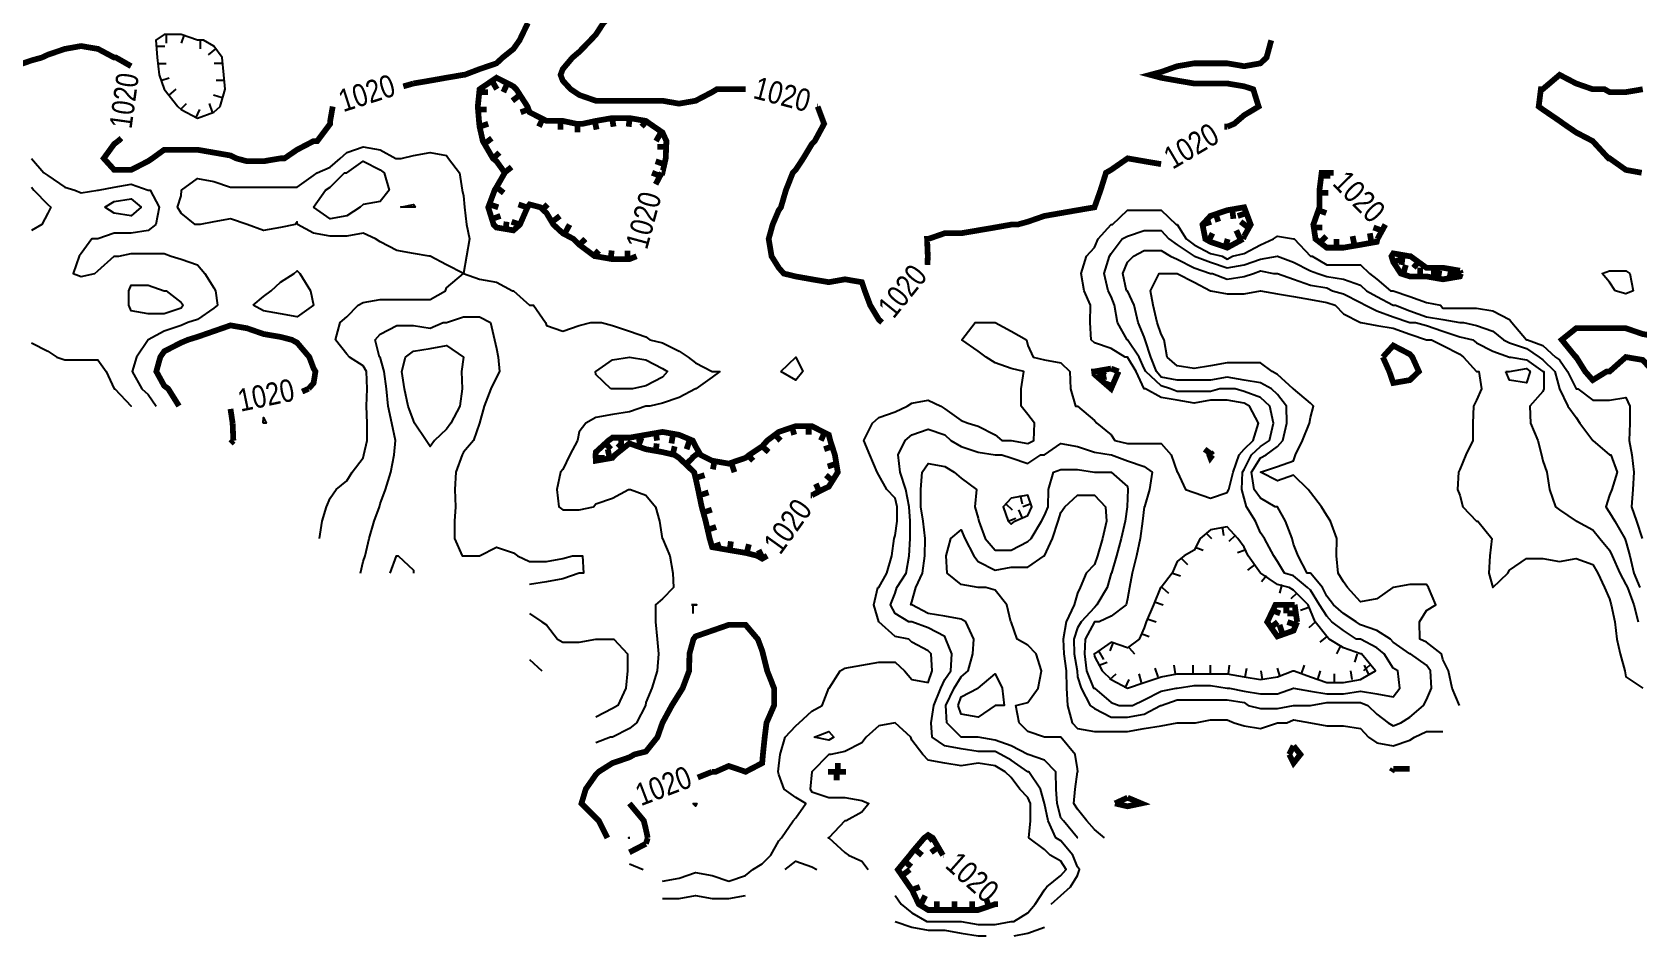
# Model space of a CAD drawing. Extents: x 628896 to 629898, y 4519176 to 4520140.
# Drawn here: x 629266.2 to 629545, y 4519176 to 4519332.9 of the extents above; entities that cross this region are included whole.
import ezdxf
from ezdxf.enums import TextEntityAlignment as Align

# ---------------------------------------------------------------- set-up
doc = ezdxf.new("R2010")
doc.units = 0

msp = doc.modelspace()

# ---------------------------------------------------------------- linework, layer by layer
at = {"layer": 'GSLAYER', "linetype": 'CONTINUOUS', "const_width": 1, "flags": 128}
for points in [[(629251.0625, 4519340), (629251.625, 4519341), (629254.5, 4519342), (629257.125, 4519340), (629257.375, 4519339.5), (629258.1875, 4519337), (629257.375, 4519336), (629256.0625, 4519334.5), (629254.5, 4519332), (629254.1875, 4519331.5), (629254.5, 4519331), (629257.375, 4519329), (629258.3125, 4519328.5), (629260.25, 4519327.5), (629263.1875, 4519327), (629266.0625, 4519328), (629267.875, 4519328.5), (629268.9375, 4519329), (629271.875, 4519330), (629274.6875, 4519330.5), (629277.625, 4519330), (629280.4375, 4519328.5), (629280.75, 4519328.5), (629283.375, 4519327)], [(629368.0625, 4519337), (629366.9375, 4519336), (629365.375, 4519334.5), (629364.0625, 4519332.5), (629363.125, 4519331.5), (629361.1875, 4519329.5), (629360, 4519328.5), (629358.3125, 4519326.5), (629357.9375, 4519325.5), (629358.3125, 4519324.5), (629359.6875, 4519323), (629361.1875, 4519322), (629364.0625, 4519321), (629366.9375, 4519321), (629369.875, 4519321), (629372.75, 4519321), (629375.625, 4519321), (629378.5, 4519320.5), (629381.375, 4519321), (629384.25, 4519322.5), (629385.0625, 4519323), (629387.125, 4519323), (629390.0625, 4519323)], [(629332.375, 4519324), (629335.3125, 4519324.5), (629338.125, 4519325), (629341.0625, 4519325.5), (629341.25, 4519325.5), (629343.875, 4519326.5), (629346.8125, 4519327.5), (629347.875, 4519328.5), (629349.75, 4519330), (629350.8125, 4519331.5), (629352.25, 4519334.5)], [(629473.6875, 4519316.5), (629474.875, 4519317), (629476.625, 4519318.5), (629479.125, 4519320), (629478.1875, 4519323), (629476.625, 4519323.5), (629473.6875, 4519324), (629470.75, 4519324), (629467.9375, 4519324), (629465, 4519324.5), (629462.1875, 4519325), (629460.3125, 4519325.5), (629462.1875, 4519326), (629465, 4519327), (629467.9375, 4519327.5), (629470.75, 4519327.5), (629473.6875, 4519327.5), (629476.625, 4519327), (629479.4375, 4519327.5), (629480.5, 4519328.5), (629481.3125, 4519331.5)], [(629481.3125, 4519331.5), (629481.3125, 4519331.5)], [(629283.375, 4519327), (629283.375, 4519327)], [(629375.5, 4519308.5), (629375.625, 4519308.5), (629376.1875, 4519311), (629376.3125, 4519314), (629375.625, 4519315.5), (629373.4375, 4519317), (629372.75, 4519317.5), (629369.875, 4519318), (629366.9375, 4519318), (629364.0625, 4519317.5), (629361.75, 4519317), (629361.1875, 4519317), (629360.6875, 4519317), (629358.3125, 4519317.5), (629355.5, 4519317.5), (629352.5625, 4519319), (629352.1875, 4519320), (629350.25, 4519323), (629349.75, 4519323.5), (629346.8125, 4519325), (629343.875, 4519323), (629343.5625, 4519320), (629343.8125, 4519317), (629343.875, 4519316.5), (629344.4375, 4519314), (629346.1875, 4519311), (629346.8125, 4519310.5), (629348.25, 4519308.5), (629346.8125, 4519306), (629346.5, 4519305.5), (629345.375, 4519302.5), (629346.3125, 4519299.5), (629346.8125, 4519299), (629349.75, 4519298.5), (629350.875, 4519299.5), (629352.1875, 4519302.5), (629352.5625, 4519303), (629354.4375, 4519302.5), (629355.5, 4519301.5), (629356.6875, 4519299.5), (629358.3125, 4519298), (629360.1875, 4519297), (629361.1875, 4519296), (629363.875, 4519294), (629364.0625, 4519294), (629366.9375, 4519293.5), (629369.875, 4519293.5), (629371.125, 4519294)], [(629346, 4519324.5), (629346.875, 4519323)], [(629545.8125, 4519323), (629542.875, 4519322.5), (629540.0625, 4519322.5), (629539.1875, 4519323), (629537.125, 4519323), (629534.25, 4519324), (629531.375, 4519325.5), (629528.4375, 4519323), (629528.125, 4519323), (629527.75, 4519320), (629528.4375, 4519319.5), (629531.375, 4519317.5), (629532.0625, 4519317), (629534.25, 4519315.5), (629537.125, 4519314), (629537.125, 4519314), (629539.875, 4519311), (629540.0625, 4519311), (629542.875, 4519309), (629545.625, 4519308.5)], [(629330.625, 4519323.5), (629332.375, 4519324)], [(629343.8125, 4519322.5), (629345.3125, 4519322.5)], [(629348.6875, 4519324), (629348, 4519322.5)], [(629350.875, 4519322), (629349.5625, 4519321)], [(629390.0625, 4519323), (629390.0625, 4519323)], [(629281.125, 4519314), (629280.4375, 4519313.5), (629278.625, 4519311), (629280.4375, 4519309), (629283.375, 4519309), (629286.3125, 4519310.5), (629287.0625, 4519311), (629289.125, 4519312.5), (629292.0625, 4519312.5), (629294.875, 4519312.5), (629297.75, 4519312), (629300.625, 4519311.5), (629301.625, 4519311), (629303.5, 4519310.5), (629306.375, 4519310.5), (629309.3125, 4519311), (629310, 4519311), (629312.1875, 4519312.5), (629315.0625, 4519314), (629315.6875, 4519314), (629317.9375, 4519317), (629317.9375, 4519317.5), (629318.375, 4519320)], [(629318.375, 4519320), (629318.375, 4519320)], [(629343.6875, 4519319.5), (629345.125, 4519319.5)], [(629352.375, 4519319.5), (629351, 4519319)], [(629402.5625, 4519320), (629403.6875, 4519317), (629402.0625, 4519314), (629401.5625, 4519313.5), (629400.0625, 4519311), (629398.75, 4519309), (629398.25, 4519308.5), (629397.0625, 4519305.5), (629396.1875, 4519302.5), (629395.8125, 4519302), (629394.75, 4519299.5), (629394.0625, 4519297), (629394.5625, 4519294), (629395.8125, 4519292), (629396.6875, 4519291), (629398.75, 4519290.5), (629401.5625, 4519290), (629404.5, 4519289.5), (629407.3125, 4519290), (629410.25, 4519289.5), (629410.75, 4519288), (629411.6875, 4519285.5), (629413.1875, 4519283), (629413.75, 4519282.5)], [(629402.4375, 4519320), (629402.5625, 4519320)], [(629343.875, 4519316.5), (629345.375, 4519317)], [(629354.875, 4519318), (629354.1875, 4519316.5)], [(629357.9375, 4519317.5), (629357.9375, 4519316)], [(629360.875, 4519317), (629360.875, 4519315.5)], [(629363.875, 4519317.5), (629364.1875, 4519316)], [(629366.875, 4519318), (629367.125, 4519316.5)], [(629369.9375, 4519318), (629369.75, 4519316.5)], [(629372.875, 4519317.5), (629372, 4519316.5)], [(629473.1875, 4519316.5), (629473.6875, 4519316.5)], [(629281.6875, 4519314.5), (629281.125, 4519314)], [(629344.6875, 4519313.5), (629346, 4519314.5)], [(629375.375, 4519315.5), (629374.5, 4519314)], [(629376.25, 4519313), (629374.75, 4519313)], [(629346.25, 4519311), (629347.3125, 4519312)], [(629375.875, 4519310), (629374.4375, 4519310.5)], [(629421.6875, 4519294), (629421.5625, 4519297), (629421.75, 4519297), (629424.625, 4519298), (629427.5, 4519298), (629430.4375, 4519298.5), (629433.375, 4519299), (629436.1875, 4519299.5), (629437.25, 4519299.5), (629439.0625, 4519300), (629441.9375, 4519301), (629444.8125, 4519301.5), (629447.6875, 4519302), (629450.625, 4519302.5), (629451.6875, 4519305.5), (629452.625, 4519308.5), (629453.5, 4519309), (629456.375, 4519311), (629459.25, 4519310.5), (629462.1875, 4519310)], [(629348.1875, 4519308.5), (629349.4375, 4519309.5)], [(629375.125, 4519308), (629373.8125, 4519308.5)], [(629374.4375, 4519306.5), (629375.5, 4519308.5)], [(629462.1875, 4519310), (629462.1875, 4519310)], [(629490.9375, 4519308.5), (629490.0625, 4519308.5), (629489.6875, 4519305.5), (629489.6875, 4519302.5), (629488.625, 4519299.5), (629489, 4519297), (629490.9375, 4519295.5), (629493.875, 4519295.5), (629496.8125, 4519296), (629499.625, 4519296.5), (629499.75, 4519297)], [(629490, 4519308), (629491.5625, 4519308)], [(629492.125, 4519308.5), (629490.9375, 4519308.5)], [(629346.8125, 4519306), (629348.0625, 4519305)], [(629489.6875, 4519305), (629491.25, 4519305)], [(629345.625, 4519303), (629347.125, 4519302.5)], [(629352.0625, 4519302.5), (629350.625, 4519303)], [(629354.625, 4519302), (629355.6875, 4519303)], [(629476.625, 4519297.5), (629477.75, 4519299.5), (629476.625, 4519302.5), (629473.6875, 4519302), (629470.75, 4519301), (629469.375, 4519299.5), (629469.875, 4519297), (629470.75, 4519296.5), (629473.6875, 4519295.5), (629476.4375, 4519297)], [(629474.5625, 4519302), (629474.75, 4519300.5)], [(629489.5, 4519302), (629490.875, 4519301.5)], [(629346.0625, 4519300.5), (629347.5, 4519301)], [(629348.375, 4519298.5), (629348.5625, 4519300)], [(629350.875, 4519299.5), (629349.4375, 4519300)], [(629356.5, 4519300), (629357.8125, 4519301)], [(629358.6875, 4519298), (629359.5, 4519299.5)], [(629469.375, 4519299.5), (629470.875, 4519300)], [(629471.625, 4519301.5), (629472.125, 4519300)], [(629477, 4519301.5), (629475.5, 4519301)], [(629477.3125, 4519299), (629476, 4519300)], [(629488.6875, 4519299), (629490.1875, 4519299)], [(629500.4375, 4519298.5), (629499.0625, 4519299)], [(629499.75, 4519297), (629501.125, 4519299.5)], [(629501.125, 4519299.5), (629501.125, 4519299.5)], [(629361.1875, 4519296), (629362.25, 4519297)], [(629470.375, 4519296.5), (629471.125, 4519298)], [(629473.3125, 4519295.5), (629473.75, 4519297)], [(629475.9375, 4519297), (629475.25, 4519298.5)], [(629476.4375, 4519297), (629476.625, 4519297.5)], [(629489.875, 4519296.5), (629490.875, 4519297.5)], [(629492.625, 4519295.5), (629492.625, 4519297)], [(629495.75, 4519296), (629495.4375, 4519297.5)], [(629498.6875, 4519296.5), (629498.4375, 4519298)], [(629363.625, 4519294), (629364.5625, 4519295)], [(629366.625, 4519293.5), (629366.8125, 4519295)], [(629369.5625, 4519293.5), (629369.5625, 4519295)], [(629371.125, 4519294), (629371.125, 4519294)], [(629421.625, 4519292.5), (629421.6875, 4519294)], [(629514.0625, 4519291.5), (629511.125, 4519292), (629508.25, 4519292), (629505.5, 4519294), (629505.375, 4519294), (629502.5, 4519294.5), (629502.1875, 4519294), (629502.5, 4519293), (629503.8125, 4519291), (629505.375, 4519290.5), (629508.25, 4519290.5), (629511.125, 4519290), (629514.0625, 4519290.5), (629514.25, 4519291)], [(629502.4375, 4519293), (629503.9375, 4519293.5)], [(629504.125, 4519294), (629503.9375, 4519292.5)], [(629504.25, 4519291), (629504.6875, 4519292.5)], [(629506.875, 4519293), (629506, 4519292)], [(629507.1875, 4519290.5), (629507.1875, 4519292)], [(629509.5625, 4519292), (629509.5625, 4519290.5)], [(629510.25, 4519290), (629510.5, 4519291.5)], [(629512.625, 4519292), (629512.3125, 4519290.5)], [(629513.3125, 4519290.5), (629513, 4519292)], [(629514.25, 4519291), (629514.0625, 4519291.5)], [(629555.6875, 4519285.5), (629554.5, 4519284.5), (629551.75, 4519282.5), (629551.5625, 4519282), (629548.625, 4519280), (629545.8125, 4519280.5), (629542.875, 4519281.5), (629540.0625, 4519281.5), (629537.125, 4519281.5), (629534.25, 4519281.5), (629531.75, 4519279.5), (629534.1875, 4519276.5), (629534.25, 4519276.5), (629535.8125, 4519274), (629537.125, 4519272.5), (629539.5625, 4519274), (629540.0625, 4519274), (629542.875, 4519276.5), (629545.8125, 4519276), (629547.625, 4519274), (629548.625, 4519272.5)], [(629413.75, 4519282.5), (629413.75, 4519282.5)], [(629314.1875, 4519271), (629315.0625, 4519272), (629315.375, 4519274), (629315.0625, 4519274.5), (629314.3125, 4519276.5), (629312.1875, 4519279), (629311.25, 4519279.5), (629309.3125, 4519280), (629306.375, 4519280.5), (629303.5, 4519281.5), (629300.625, 4519282), (629297.75, 4519281), (629294.875, 4519280), (629293.25, 4519279.5), (629292.0625, 4519279), (629289.125, 4519277.5), (629288.4375, 4519276.5), (629287.75, 4519274), (629289.125, 4519271.5), (629289.8125, 4519271), (629291.6875, 4519268)], [(629500.6875, 4519276.5), (629502.5, 4519278.5), (629505.375, 4519277), (629505.8125, 4519276.5), (629506.9375, 4519274), (629505.375, 4519272.5), (629502.5, 4519272), (629501.8125, 4519274)], [(629453.5, 4519274.5), (629450.625, 4519274), (629450.5625, 4519274), (629450.625, 4519273.5), (629453.5, 4519271), (629454.8125, 4519274)], [(629451.4375, 4519273), (629452.4375, 4519274)], [(629452, 4519274), (629452.3125, 4519272.5)], [(629454.8125, 4519274), (629453.5, 4519274.5)], [(629501.8125, 4519274), (629500.6875, 4519276.5)], [(629453.6875, 4519271.5), (629452.3125, 4519272)], [(629313.0625, 4519270.5), (629314.1875, 4519271)], [(629300.5625, 4519268), (629300.5625, 4519268)], [(629301, 4519265), (629300.625, 4519267.5)], [(629301.125, 4519262), (629301, 4519265)], [(629401.5625, 4519252.5), (629403.4375, 4519253.5), (629404.5, 4519254), (629406.0625, 4519256.5), (629405.5625, 4519259.5), (629404.75, 4519262), (629404.5, 4519263), (629401.5625, 4519264.5), (629398.75, 4519264.5), (629395.8125, 4519263.5), (629393.8125, 4519262), (629392.9375, 4519261), (629390.6875, 4519259.5), (629390.0625, 4519259), (629387.125, 4519258), (629384.25, 4519258.5), (629382.25, 4519259.5), (629381.375, 4519261), (629380.875, 4519262), (629378.5, 4519263), (629375.625, 4519263.5), (629372.75, 4519263), (629369.875, 4519262.5), (629366.9375, 4519262.5), (629366.25, 4519262), (629364.0625, 4519260), (629364, 4519259.5), (629364.0625, 4519258.5), (629366.9375, 4519259), (629367.375, 4519259.5), (629369.875, 4519261.5), (629372.75, 4519260.5), (629375.625, 4519260), (629377.75, 4519259.5), (629378.5, 4519259), (629381.125, 4519256.5), (629381.375, 4519255.5), (629381.8125, 4519253.5), (629382.4375, 4519250.5), (629383.125, 4519248), (629383.8125, 4519245), (629384.25, 4519243.5), (629387.125, 4519243), (629390.0625, 4519242.5), (629392.0625, 4519242), (629392.9375, 4519241.5), (629393.8125, 4519242)], [(629371.4375, 4519263), (629371.6875, 4519261.5)], [(629374.4375, 4519263.5), (629374.6875, 4519262)], [(629377.4375, 4519263), (629377.1875, 4519261.5)], [(629395.1875, 4519263), (629396.125, 4519262)], [(629398.0625, 4519264.5), (629398.5, 4519263)], [(629401, 4519264.5), (629401, 4519263)], [(629403.8125, 4519263.5), (629403.125, 4519262)], [(629300.625, 4519261.5), (629301.125, 4519262)], [(629365.75, 4519261.5), (629366.6875, 4519260.5)], [(629366.4375, 4519259), (629366.125, 4519260.5)], [(629368.875, 4519260.5), (629367.875, 4519261.5)], [(629368.4375, 4519262.5), (629368.4375, 4519261)], [(629371.4375, 4519261), (629372, 4519262.5)], [(629374.4375, 4519260), (629374.625, 4519261.5)], [(629377.375, 4519259.5), (629377.75, 4519261)], [(629380.3125, 4519262), (629379.8125, 4519260.5)], [(629382.0625, 4519260), (629380.75, 4519259)], [(629392.9375, 4519261), (629394.0625, 4519260)], [(629405.1875, 4519261), (629403.6875, 4519260.5)], [(629471.0625, 4519259.5), (629469.75, 4519260.5)], [(629470.75, 4519260), (629470.5625, 4519259.5), (629470.75, 4519259), (629471.125, 4519259.5)], [(629471.125, 4519259.5), (629470.75, 4519260)], [(629364, 4519259), (629365.5625, 4519259)], [(629379.8125, 4519258), (629380.875, 4519259)], [(629384.6875, 4519258.5), (629384.375, 4519257)], [(629387.625, 4519258), (629388.125, 4519256.5)], [(629390.4375, 4519259.5), (629391.375, 4519258.5)], [(629405.875, 4519258), (629404.3125, 4519257.5)], [(629381.375, 4519255.5), (629382.9375, 4519256)], [(629402.9375, 4519253), (629402.25, 4519254.5)], [(629405.1875, 4519255), (629404, 4519256)], [(629382.0625, 4519252.5), (629383.625, 4519253)], [(629401.375, 4519252.5), (629401.5625, 4519252.5)], [(629382.6875, 4519249.5), (629384.1875, 4519250)], [(629383.4375, 4519246.5), (629384.9375, 4519247)], [(629384.25, 4519243.5), (629385.75, 4519244)], [(629387.3125, 4519243), (629387.5, 4519244.5)], [(629390.25, 4519242.5), (629390.625, 4519244)], [(629393.0625, 4519241.5), (629392.3125, 4519243)], [(629393.8125, 4519242), (629393.8125, 4519242)], [(629485.375, 4519233.5), (629485.1875, 4519233.5), (629482.375, 4519233.5), (629482.0625, 4519233.5), (629480.625, 4519230.5), (629482.375, 4519228), (629485.1875, 4519229), (629485.8125, 4519230.5)], [(629481.5, 4519232.5), (629482.875, 4519232)], [(629483.9375, 4519233.5), (629483.9375, 4519232)], [(629485.8125, 4519230.5), (629485.375, 4519233.5)], [(629384.25, 4519204.5), (629384.875, 4519204.5), (629387.125, 4519205.5), (629390.0625, 4519204.5), (629392.9375, 4519206), (629393.0625, 4519207.5), (629393.375, 4519210.5), (629393.6875, 4519213), (629395, 4519216), (629395, 4519219), (629393.8125, 4519222), (629393.0625, 4519225), (629392.9375, 4519225.5), (629392.1875, 4519227.5), (629390.0625, 4519230), (629387.125, 4519230), (629384.25, 4519229), (629381.375, 4519228), (629381, 4519227.5), (629380.3125, 4519225), (629380.25, 4519222), (629379.125, 4519219), (629378.5, 4519218), (629377.25, 4519216), (629375.625, 4519213), (629374.75, 4519210.5), (629372.75, 4519208), (629370.75, 4519207.5), (629369.875, 4519207), (629366.9375, 4519206), (629364.5625, 4519204.5), (629364.0625, 4519204), (629362.3125, 4519201.5), (629361.5625, 4519199), (629364.0625, 4519196.5), (629364.5625, 4519196), (629366.0625, 4519193)], [(629481.1875, 4519229.5), (629482.4375, 4519230.5)], [(629483.25, 4519228.5), (629482.75, 4519230)], [(629485.5625, 4519232), (629484.125, 4519232)], [(629485.5625, 4519230), (629484.125, 4519230.5)], [(629484.4375, 4519207.5), (629485.1875, 4519209)], [(629485.1875, 4519209), (629486.375, 4519207.5), (629485.1875, 4519206), (629484.4375, 4519207.5)], [(629381.75, 4519203.5), (629384.25, 4519204.5)], [(629407.3125, 4519204.5), (629404.5, 4519204.5), (629404.375, 4519204.5), (629404.5, 4519204.5), (629407.3125, 4519204.5), (629407.5, 4519204.5)], [(629405.875, 4519204.5), (629405.875, 4519203)], [(629406.0625, 4519204.5), (629406.0625, 4519206)], [(629407.5, 4519204.5), (629407.3125, 4519204.5)], [(629502.1875, 4519204.5), (629502.5, 4519205)], [(629502.5, 4519205), (629505.375, 4519205)], [(629372.75, 4519194.5), (629372.375, 4519196), (629369.875, 4519199)], [(629369.875, 4519199), (629369.875, 4519199)], [(629454.1875, 4519199), (629456.375, 4519200)], [(629456.375, 4519200), (629458.75, 4519199), (629456.375, 4519198.5), (629454.1875, 4519199)], [(629373.0625, 4519193), (629372.75, 4519194.5)], [(629372.75, 4519192), (629373.0625, 4519193)], [(629424.3125, 4519190), (629422.5625, 4519193), (629421.75, 4519193.5), (629421.0625, 4519193), (629418.9375, 4519190.5), (629418.5625, 4519190), (629416.5, 4519187.5), (629418.5625, 4519184.5), (629418.9375, 4519184), (629420.125, 4519181.5), (629421.75, 4519180.5), (629424.625, 4519180.5), (629427.5, 4519180.5), (629430.4375, 4519180.5), (629433.375, 4519181.5), (629433.875, 4519181.5)], [(629421.625, 4519193.5), (629422.5625, 4519192.5)], [(629369.875, 4519190.5), (629372.75, 4519192)], [(629419.5, 4519191), (629420.6875, 4519190)], [(629423.625, 4519191.5), (629422.25, 4519190.5)], [(629417.25, 4519186.5), (629418.5625, 4519187.5)], [(629417.625, 4519189), (629418.8125, 4519188)], [(629424.375, 4519190), (629424.3125, 4519190)], [(629418.9375, 4519184), (629420.3125, 4519184.5)], [(629420.5, 4519181.5), (629421.25, 4519183)], [(629423.25, 4519180.5), (629423.25, 4519182)], [(629426.3125, 4519180.5), (629426.3125, 4519182)], [(629429.375, 4519180.5), (629429.375, 4519182)], [(629432.3125, 4519181), (629431.8125, 4519182.5)], [(629433.875, 4519181.5), (629433.875, 4519181.5)]]:
    msp.add_lwpolyline(points, dxfattribs=at)
at = {"layer": 'GSLAYER', "linetype": 'CONTINUOUS', "flags": 128}
for points in [[(629298.8125, 4519320), (629299.6875, 4519323), (629299.5, 4519325.5), (629299.1875, 4519328.5), (629297.75, 4519330.5), (629295.9375, 4519331.5), (629294.875, 4519331.5), (629292.0625, 4519332.5), (629289.125, 4519332.5), (629287.6875, 4519331.5), (629287.875, 4519328.5), (629288.25, 4519325.5), (629289.125, 4519323), (629291.5, 4519320), (629292.0625, 4519319.5), (629294.875, 4519318), (629297.75, 4519319), (629298.8125, 4519320)], [(629287.75, 4519330.5), (629289.25, 4519330.5)], [(629289.4375, 4519332.5), (629289.4375, 4519331)], [(629292.5625, 4519332.5), (629292.0625, 4519331)], [(629295.375, 4519331.5), (629295.375, 4519330)], [(629287.9375, 4519327.5), (629289.4375, 4519327.5)], [(629298, 4519330), (629296.75, 4519329)], [(629299.3125, 4519327.5), (629297.8125, 4519327.5)], [(629288.5625, 4519324.5), (629290, 4519325)], [(629290, 4519322), (629291.1875, 4519323)], [(629299.1875, 4519321.5), (629297.6875, 4519322)], [(629299.5625, 4519324.5), (629298.125, 4519324.5)], [(629291.9375, 4519319.5), (629293, 4519320.5)], [(629294.625, 4519318), (629295.3125, 4519319.5)], [(629297.5, 4519319), (629297, 4519320.5)], [(629266.0625, 4519311), (629268.25, 4519308.5), (629268.9375, 4519308), (629271.875, 4519306), (629273.625, 4519305.5), (629274.6875, 4519305), (629277.625, 4519305.5), (629277.6875, 4519305.5), (629280.4375, 4519306), (629283.375, 4519306.5), (629286.3125, 4519305.5), (629286.6875, 4519305.5), (629288.25, 4519302.5), (629287.6875, 4519299.5), (629286.3125, 4519298.5), (629283.375, 4519298), (629280.4375, 4519298), (629277.625, 4519297), (629276.5625, 4519297), (629274.6875, 4519294.5), (629274.375, 4519294), (629273.3125, 4519291), (629274.6875, 4519290.5), (629277.0625, 4519291), (629277.625, 4519291.5), (629280.4375, 4519294), (629281.25, 4519294), (629283.375, 4519294.5), (629286.3125, 4519294.5), (629289.125, 4519294.5), (629290.3125, 4519294), (629292.0625, 4519293.5), (629294.875, 4519292.5), (629296.1875, 4519291), (629297.75, 4519288.5), (629298, 4519288), (629298.375, 4519285.5), (629297.75, 4519285), (629294.875, 4519283), (629293.25, 4519282.5), (629292.0625, 4519282), (629289.125, 4519281), (629286.3125, 4519279.5), (629284.3125, 4519276.5), (629283.5625, 4519274), (629285.25, 4519271), (629286.3125, 4519270), (629287.75, 4519268)], [(629335.125, 4519294), (629332.375, 4519294.5), (629329.5, 4519295), (629326.625, 4519296.5), (629325.8125, 4519297), (629323.6875, 4519298), (629320.8125, 4519297.5), (629317.9375, 4519297.5), (629315.0625, 4519298), (629312.25, 4519299.5), (629312.1875, 4519300), (629311.875, 4519299.5), (629309.3125, 4519299), (629306.375, 4519298.5), (629303.5, 4519299.5), (629300.625, 4519300.5), (629297.75, 4519300), (629295.375, 4519299.5), (629294.875, 4519299.5), (629294.5, 4519299.5), (629292.0625, 4519301.5), (629291.4375, 4519302.5), (629292.0625, 4519304.5), (629292.125, 4519305.5), (629294.875, 4519307.5), (629297.75, 4519307), (629300.625, 4519306), (629303.5, 4519306), (629306.375, 4519306), (629309.3125, 4519306), (629312.1875, 4519306), (629315.0625, 4519308), (629315.6875, 4519308.5), (629317.9375, 4519309.5), (629319.6875, 4519311), (629320.8125, 4519312), (629323.6875, 4519313), (629326.625, 4519312.5), (629329.3125, 4519311), (629329.5, 4519311), (629330.25, 4519311), (629332.375, 4519311.5), (629335.3125, 4519312), (629338.125, 4519311.5), (629338.5, 4519311), (629340.375, 4519308.5), (629340.875, 4519305.5), (629341.0625, 4519304.5), (629341.25, 4519302.5), (629341.625, 4519299.5), (629342.125, 4519297), (629341.625, 4519294), (629341.0625, 4519291), (629338.125, 4519292.5), (629335.3125, 4519294), (629335.125, 4519294)], [(629315.0625, 4519302.5), (629317.125, 4519305.5), (629317.9375, 4519306), (629320.4375, 4519308.5), (629320.8125, 4519308.5), (629323.6875, 4519310.5), (629326.625, 4519309), (629327.3125, 4519308.5), (629328.1875, 4519305.5), (629326.625, 4519303.5), (629323.6875, 4519303), (629323.125, 4519302.5), (629320.8125, 4519301), (629317.9375, 4519300.5), (629315.0625, 4519302.5)], [(629266.0625, 4519306), (629266.5, 4519305.5), (629268.9375, 4519303), (629269.4375, 4519302.5), (629268.9375, 4519301.5), (629267.875, 4519299.5), (629266.0625, 4519298.5)], [(629278.8125, 4519302.5), (629280.4375, 4519303.5), (629283.375, 4519304), (629285.125, 4519302.5), (629283.375, 4519301), (629280.4375, 4519301.5), (629278.8125, 4519302.5)], [(629330.125, 4519302.5), (629332.375, 4519303), (629332.6875, 4519302.5), (629332.375, 4519302.5), (629330.125, 4519302.5)], [(629391.3125, 4519187.5), (629392.9375, 4519188.5), (629394.4375, 4519190), (629395.8125, 4519192.5), (629396.3125, 4519193), (629398.3125, 4519196), (629398.75, 4519196.5), (629400.5, 4519199), (629398.75, 4519200), (629396.75, 4519201.5), (629395.8125, 4519204), (629395.6875, 4519204.5), (629395.8125, 4519205.5), (629396.0625, 4519207.5), (629396.9375, 4519210.5), (629398.75, 4519212.5), (629399.375, 4519213), (629401.5625, 4519215), (629403.375, 4519216), (629404.5, 4519219), (629404.5625, 4519219), (629406.5, 4519222), (629407.3125, 4519222.5), (629410.25, 4519223), (629413.1875, 4519223.5), (629416, 4519223.5), (629417.625, 4519222), (629418.9375, 4519220.5), (629421.75, 4519220), (629422.4375, 4519222), (629422.25, 4519225), (629421.75, 4519225.5), (629418.9375, 4519227), (629418.375, 4519227.5), (629416, 4519228), (629413.1875, 4519230.5), (629412.3125, 4519233.5), (629413, 4519236.5), (629413.1875, 4519236.5), (629414.5625, 4519239), (629415.4375, 4519242), (629415.875, 4519245), (629416, 4519245.5), (629416.375, 4519248), (629416.375, 4519250.5), (629416, 4519252), (629414.5625, 4519253.5), (629413.1875, 4519256), (629412.875, 4519256.5), (629411.625, 4519259.5), (629410.5625, 4519262), (629412.0625, 4519265), (629413.1875, 4519266), (629416, 4519267), (629418.125, 4519268), (629418.9375, 4519268.5), (629421.75, 4519269), (629423.9375, 4519268), (629424.625, 4519267.5), (629427.5, 4519265.5), (629428.6875, 4519265), (629430.4375, 4519264.5), (629433.375, 4519263), (629434.5625, 4519262), (629436.1875, 4519262), (629439.0625, 4519261.5), (629440.125, 4519262), (629440.1875, 4519265), (629439.0625, 4519266.5), (629437.875, 4519268), (629437.875, 4519271), (629438.375, 4519274), (629436.1875, 4519274.5), (629433.375, 4519275.5), (629431.8125, 4519276.5), (629430.4375, 4519277.5), (629427.625, 4519279.5), (629429.9375, 4519282.5), (629430.4375, 4519282.5), (629432.1875, 4519282.5), (629433.375, 4519282.5), (629436.1875, 4519281), (629438.8125, 4519279.5), (629439.0625, 4519278.5), (629440, 4519276.5), (629441.9375, 4519276), (629444.8125, 4519275.5), (629446.375, 4519274), (629446.4375, 4519271), (629447.3125, 4519268), (629447.6875, 4519268), (629450.625, 4519265.5), (629451.0625, 4519265), (629453.5, 4519263), (629454.1875, 4519262), (629456.375, 4519261.5), (629459.25, 4519261.5), (629462.1875, 4519261.5), (629463.9375, 4519259.5), (629465, 4519256.5), (629465.0625, 4519256.5), (629466.4375, 4519253.5), (629467.9375, 4519253), (629470.75, 4519252), (629473.6875, 4519253), (629473.9375, 4519253.5), (629474.6875, 4519256.5), (629475.75, 4519259.5), (629476.625, 4519260.5), (629478.1875, 4519262), (629479.125, 4519265), (629477.5625, 4519268), (629476.625, 4519268.5), (629473.6875, 4519269), (629470.75, 4519269), (629467.9375, 4519268.5), (629465, 4519269), (629462.1875, 4519269.5), (629459.5, 4519271), (629459.25, 4519271), (629457.875, 4519274), (629456.375, 4519276.5), (629455.9375, 4519276.5), (629453.5, 4519278), (629450.625, 4519279), (629450.0625, 4519279.5), (629449.875, 4519282.5), (629449.9375, 4519285.5), (629448.8125, 4519288), (629448.3125, 4519291), (629449.25, 4519294), (629450.625, 4519295.5), (629451.25, 4519297), (629453.5, 4519299.5), (629453.75, 4519299.5), (629456.375, 4519302), (629459.25, 4519302), (629462.1875, 4519302), (629464.8125, 4519299.5), (629465, 4519299.5), (629466.5625, 4519297), (629467.9375, 4519296), (629470.75, 4519294.5), (629472.8125, 4519294), (629473.6875, 4519293.5), (629474.5625, 4519294), (629476.625, 4519294.5), (629479.4375, 4519296), (629481.6875, 4519297), (629482.375, 4519297.5), (629485.1875, 4519297), (629485.3125, 4519297), (629488.125, 4519294), (629488.4375, 4519294), (629490.9375, 4519292.5), (629493.875, 4519292.5), (629496.8125, 4519292.5), (629498.375, 4519291), (629499.625, 4519290), (629502, 4519288), (629502.5, 4519288), (629505.375, 4519287), (629508.25, 4519286), (629510.6875, 4519285.5), (629511.125, 4519285), (629514.0625, 4519285), (629516.9375, 4519285), (629519.8125, 4519284.5), (629522.6875, 4519283), (629523.0625, 4519282.5), (629525.625, 4519279.5), (629525.8125, 4519279.5), (629528.4375, 4519278.5), (629530.6875, 4519276.5), (629531.375, 4519276), (629532.75, 4519274), (629534.25, 4519271), (629534.5625, 4519271), (629537.125, 4519269), (629540.0625, 4519269), (629542.875, 4519269.5), (629543.5625, 4519268), (629543.5625, 4519265), (629543.4375, 4519262), (629543.9375, 4519259.5), (629544.25, 4519256.5), (629544.0625, 4519253.5), (629543.875, 4519250.5), (629544.75, 4519248), (629545.6875, 4519245)], [(629443.125, 4519181.5), (629444.8125, 4519183), (629446.4375, 4519184.5), (629447.6875, 4519186.5), (629448, 4519187.5), (629447.6875, 4519188), (629446.875, 4519190), (629444.8125, 4519192.5), (629443.9375, 4519193), (629442.5625, 4519196), (629441.9375, 4519199), (629441.25, 4519201.5), (629439.25, 4519204.5), (629439.0625, 4519204.5), (629436.1875, 4519206.5), (629434.375, 4519207.5), (629433.375, 4519208), (629430.4375, 4519208), (629427.5, 4519208.5), (629424.625, 4519209), (629422.4375, 4519210.5), (629422.25, 4519213), (629422.75, 4519216), (629423.9375, 4519219), (629424.625, 4519220.5), (629425.6875, 4519222), (629425.875, 4519225), (629424.8125, 4519227.5), (629424.625, 4519228), (629421.75, 4519229.5), (629418.9375, 4519230.5), (629418.375, 4519230.5), (629416, 4519232), (629415.1875, 4519233.5), (629416, 4519235.5), (629416.3125, 4519236.5), (629417.9375, 4519239), (629418.4375, 4519242), (629418.625, 4519245), (629418.625, 4519248), (629418.4375, 4519250.5), (629417.875, 4519253.5), (629416.875, 4519256.5), (629416.5625, 4519259.5), (629417.75, 4519262), (629418.9375, 4519263), (629421.75, 4519264), (629424.625, 4519263), (629425.6875, 4519262), (629427.5, 4519261), (629430.4375, 4519260), (629433.375, 4519259.5), (629434.5625, 4519259.5), (629436.1875, 4519259), (629439.0625, 4519258), (629441.3125, 4519259.5), (629441.9375, 4519259.5), (629444.8125, 4519261.5), (629447.6875, 4519261), (629450.625, 4519260), (629453.5, 4519259.5), (629453.5625, 4519259.5), (629456.375, 4519258.5), (629459.25, 4519257.5), (629460.625, 4519256.5), (629460.1875, 4519253.5), (629459.3125, 4519250.5), (629459.25, 4519250.5), (629458.9375, 4519248), (629458.5625, 4519245), (629457.9375, 4519242), (629457.1875, 4519239), (629456.6875, 4519236.5), (629456.375, 4519234.5), (629456.125, 4519233.5), (629453.5, 4519231.5), (629451.4375, 4519230.5), (629450.625, 4519230.5), (629449, 4519227.5), (629448.875, 4519225), (629449.25, 4519222), (629450.4375, 4519219), (629450.625, 4519219), (629453.5, 4519216.5), (629454.9375, 4519216), (629456.375, 4519216), (629457.25, 4519216), (629459.25, 4519217), (629462.1875, 4519218.5), (629464.8125, 4519219), (629465, 4519219), (629467.9375, 4519219.5), (629470.75, 4519219.5), (629473.6875, 4519219), (629474.0625, 4519219), (629476.625, 4519218.5), (629479.4375, 4519218), (629482.375, 4519218), (629485.1875, 4519219), (629488.125, 4519218.5), (629490.9375, 4519218), (629493.875, 4519218), (629496.8125, 4519218.5), (629499.625, 4519218), (629502.5, 4519217.5), (629503.625, 4519219), (629503.3125, 4519222), (629502.5, 4519222.5), (629500.9375, 4519225), (629499.625, 4519226), (629496.8125, 4519227.5), (629496.125, 4519227.5), (629493.875, 4519229), (629491.8125, 4519230.5), (629490.9375, 4519231.5), (629489.6875, 4519233.5), (629488.125, 4519236), (629487.625, 4519236.5), (629485.1875, 4519238.5), (629483.625, 4519239), (629482.375, 4519241), (629481.75, 4519242), (629480.125, 4519245), (629479.4375, 4519246), (629478.5625, 4519248), (629477, 4519250.5), (629476.625, 4519252), (629476.1875, 4519253.5), (629476.3125, 4519256.5), (629476.625, 4519257), (629477.875, 4519259.5), (629479.4375, 4519261), (629481, 4519262), (629481.6875, 4519265), (629481.0625, 4519268), (629479.4375, 4519269.5), (629476.625, 4519270.5), (629475.0625, 4519271), (629473.6875, 4519271), (629472.375, 4519271), (629470.75, 4519270.5), (629467.9375, 4519270.5), (629465, 4519270.5), (629463.8125, 4519271), (629462.1875, 4519271.5), (629459.5625, 4519274), (629459.25, 4519274.5), (629458.375, 4519276.5), (629456.375, 4519279.5), (629456.3125, 4519279.5), (629454.625, 4519282.5), (629454.125, 4519285.5), (629453.5, 4519287), (629453, 4519288), (629452.3125, 4519291), (629453.25, 4519294), (629453.5, 4519294.5), (629455.4375, 4519297), (629456.375, 4519297.5), (629459.25, 4519298.5), (629462.1875, 4519298.5), (629463.5625, 4519297), (629465, 4519296), (629467.9375, 4519294), (629468, 4519294), (629470.75, 4519293), (629473.6875, 4519292), (629476.625, 4519292.5), (629479.4375, 4519293.5), (629482.375, 4519294), (629485.1875, 4519293), (629488.125, 4519291.5), (629489.375, 4519291), (629490.9375, 4519290.5), (629493.875, 4519290), (629496.8125, 4519289), (629497.875, 4519288), (629499.625, 4519287), (629502.5, 4519285.5), (629502.875, 4519285.5), (629505.375, 4519284.5), (629508.25, 4519283.5), (629511.125, 4519283), (629514.0625, 4519282.5), (629514.6875, 4519282.5), (629516.9375, 4519282), (629519.8125, 4519281), (629521.625, 4519279.5), (629522.6875, 4519279), (629525.625, 4519278), (629527.8125, 4519276.5), (629528.4375, 4519276), (629530.5625, 4519274), (629531.375, 4519271), (629531.375, 4519271), (629532.8125, 4519268), (629534.25, 4519266), (629534.875, 4519265), (629537.125, 4519262), (629537.125, 4519262), (629540.0625, 4519259.5), (629540.25, 4519259.5), (629541.375, 4519256.5), (629540.4375, 4519253.5), (629540.0625, 4519252.5), (629539.375, 4519250.5), (629540.0625, 4519249.5), (629540.9375, 4519248), (629542.6875, 4519245), (629542.875, 4519244.5), (629543.5625, 4519242), (629544.25, 4519239), (629545.3125, 4519236.5)], [(629447.75, 4519193), (629447.6875, 4519193), (629445.25, 4519196), (629444.8125, 4519196.5), (629444.125, 4519199), (629444, 4519201.5), (629443.9375, 4519204.5), (629441.9375, 4519206.5), (629439.125, 4519207.5), (629439.0625, 4519207.5), (629436.1875, 4519209), (629433.375, 4519210), (629430.4375, 4519210.5), (629430.25, 4519210.5), (629427.5, 4519210.5), (629425, 4519213), (629424.8125, 4519216), (629426.25, 4519219), (629427.5, 4519221), (629428.6875, 4519222), (629429.5, 4519225), (629429.6875, 4519227.5), (629428.3125, 4519230.5), (629427.5, 4519231), (629424.625, 4519231.5), (629421.75, 4519232), (629418.9375, 4519233.5), (629418.75, 4519233.5), (629418.9375, 4519234), (629419.625, 4519236.5), (629420.75, 4519239), (629421.1875, 4519242), (629421.25, 4519245), (629420.875, 4519248), (629420.5, 4519250.5), (629420.5, 4519253.5), (629420.6875, 4519256.5), (629421.75, 4519258), (629424.625, 4519257.5), (629426.25, 4519256.5), (629427.5, 4519255.5), (629430.125, 4519253.5), (629429.875, 4519250.5), (629430.4375, 4519248.5), (629430.5625, 4519248), (629431.625, 4519245), (629433.375, 4519243), (629436.1875, 4519243), (629439.0625, 4519244.5), (629439.625, 4519245), (629441.4375, 4519248), (629441.9375, 4519249), (629442.5625, 4519250.5), (629442.625, 4519253.5), (629443.5, 4519256.5), (629444.8125, 4519257), (629447.6875, 4519257), (629450.625, 4519256.5), (629452.625, 4519256.5), (629453.5, 4519256.5), (629456.375, 4519254), (629456.4375, 4519253.5), (629456.375, 4519252), (629456.3125, 4519250.5), (629455.9375, 4519248), (629455.25, 4519245), (629454.4375, 4519242), (629453.5625, 4519239), (629453.5, 4519239), (629452.8125, 4519236.5), (629451.0625, 4519233.5), (629450.625, 4519233), (629448.3125, 4519230.5), (629447.6875, 4519229.5), (629447.0625, 4519227.5), (629447.125, 4519225), (629447.625, 4519222), (629447.6875, 4519221), (629448.3125, 4519219), (629449.875, 4519216), (629450.625, 4519215.5), (629453.5, 4519214), (629456.375, 4519214), (629459.25, 4519214.5), (629462.0625, 4519216), (629462.1875, 4519216), (629465, 4519217), (629467.9375, 4519217), (629470.75, 4519217), (629473.6875, 4519217), (629476.625, 4519216.5), (629477.3125, 4519216), (629479.4375, 4519215.5), (629482.375, 4519215.5), (629485.1875, 4519216), (629487.75, 4519216), (629488.125, 4519216), (629490.9375, 4519216.5), (629493.875, 4519216.5), (629496.8125, 4519216.5), (629498.0625, 4519216), (629499.625, 4519214.5), (629501.625, 4519213), (629502.5, 4519212.5), (629503.8125, 4519213), (629505.375, 4519214), (629507.75, 4519216), (629508.25, 4519217), (629509.125, 4519219), (629508.9375, 4519222), (629508.25, 4519223), (629505.5, 4519225), (629505.375, 4519225), (629502.5, 4519227), (629502, 4519227.5), (629499.625, 4519229), (629496.8125, 4519230), (629496.0625, 4519230.5), (629493.875, 4519232), (629492.125, 4519233.5), (629490.9375, 4519235), (629490.1875, 4519236.5), (629488.125, 4519239), (629487.5625, 4519239), (629486, 4519242), (629485.1875, 4519244), (629484.9375, 4519245), (629483.8125, 4519248), (629482.375, 4519250.5), (629482, 4519250.5), (629479.4375, 4519252), (629478.375, 4519253.5), (629477.875, 4519256.5), (629479.4375, 4519259), (629480.4375, 4519259.5), (629482.375, 4519261), (629483.3125, 4519262), (629484, 4519265), (629483.9375, 4519268), (629482.375, 4519270), (629481.375, 4519271), (629479.4375, 4519272), (629476.625, 4519272.5), (629473.6875, 4519273), (629470.75, 4519272.5), (629467.9375, 4519272.5), (629465, 4519272.5), (629462.1875, 4519273), (629461.375, 4519274), (629460.4375, 4519276.5), (629459.4375, 4519279.5), (629459.25, 4519280), (629458.1875, 4519282.5), (629457.5, 4519285.5), (629456.375, 4519288), (629456.1875, 4519288), (629455.5625, 4519291), (629456.375, 4519293), (629457.375, 4519294), (629459.25, 4519295), (629462.1875, 4519295), (629463.8125, 4519294), (629465, 4519293.5), (629467.9375, 4519292), (629470.75, 4519291), (629471.125, 4519291), (629473.6875, 4519290), (629476.625, 4519290.5), (629478.25, 4519291), (629479.4375, 4519291.5), (629481.6875, 4519291), (629482.375, 4519291), (629485.1875, 4519290), (629488.125, 4519289), (629490.9375, 4519288.5), (629491.9375, 4519288), (629493.875, 4519287.5), (629496.8125, 4519286), (629497.6875, 4519285.5), (629499.625, 4519284.5), (629502.5, 4519283.5), (629505.375, 4519282.5), (629506.375, 4519282.5), (629508.25, 4519282), (629511.125, 4519281), (629514.0625, 4519280), (629516.3125, 4519279.5), (629516.9375, 4519279), (629519.8125, 4519277.5), (629522.6875, 4519276.5), (629522.9375, 4519276.5), (629525.625, 4519276), (629528.4375, 4519274), (629528.625, 4519274), (629528.625, 4519271), (629528.4375, 4519270.5), (629526.1875, 4519268), (629526.3125, 4519265), (629527.625, 4519262), (629528.25, 4519259.5), (629528.4375, 4519258.5), (629529.1875, 4519256.5), (629529.625, 4519253.5), (629530.6875, 4519250.5), (629531.375, 4519250), (629534.25, 4519248), (629534.375, 4519248), (629537.125, 4519246.5), (629538.375, 4519245), (629540.0625, 4519243), (629540.5, 4519242), (629541.8125, 4519239), (629542.875, 4519237), (629543.1875, 4519236.5), (629544.25, 4519233.5), (629545, 4519230.5)], [(629304.5625, 4519285.5), (629306.375, 4519287), (629307.6875, 4519288), (629309.3125, 4519289.5), (629311.6875, 4519291), (629312.1875, 4519291.5), (629312.6875, 4519291), (629314.5, 4519288), (629315.0625, 4519285.5), (629312.1875, 4519283.5), (629309.3125, 4519284), (629306.375, 4519284.5), (629304.5625, 4519285.5)], [(629541, 4519288), (629540.0625, 4519289.5), (629538.75, 4519291), (629540.0625, 4519291.5), (629542.875, 4519291.5), (629543.5625, 4519291), (629544.125, 4519288), (629542.875, 4519287.5), (629541, 4519288)], [(629283, 4519285.5), (629283, 4519288), (629283.375, 4519289), (629286.3125, 4519289), (629289.125, 4519288), (629289.4375, 4519288), (629292.0625, 4519286), (629292.4375, 4519285.5), (629292.0625, 4519285), (629289.125, 4519284), (629286.3125, 4519284), (629283.375, 4519284.5), (629283, 4519285.5)], [(629316.0625, 4519245), (629316.5625, 4519248), (629317.3125, 4519250.5), (629317.9375, 4519252), (629319, 4519253.5), (629320.8125, 4519255), (629321.75, 4519256.5), (629323.6875, 4519259), (629323.75, 4519259.5), (629324.375, 4519262), (629324.375, 4519265), (629324.25, 4519268), (629324.375, 4519271), (629324.25, 4519274), (629323.6875, 4519275), (629321.3125, 4519276.5), (629320.8125, 4519277), (629318.875, 4519279.5), (629319.6875, 4519282.5), (629320.8125, 4519283.5), (629322.8125, 4519285.5), (629323.6875, 4519286), (629326.625, 4519286.5), (629329.5, 4519286.5), (629332.375, 4519286.5), (629335.3125, 4519286.5), (629337.9375, 4519288), (629338.125, 4519288.5), (629341.0625, 4519291), (629343.875, 4519290), (629346.8125, 4519289.5), (629349.5625, 4519288), (629349.75, 4519288), (629352.5625, 4519285.5), (629353.25, 4519285.5), (629355.3125, 4519282.5), (629355.5, 4519282), (629358.3125, 4519281), (629361.1875, 4519282), (629363.1875, 4519282.5), (629364.0625, 4519282.5), (629365.0625, 4519282.5), (629366.9375, 4519282), (629369.875, 4519281), (629372.75, 4519280), (629373.4375, 4519279.5), (629375.625, 4519279), (629378.5, 4519277.5), (629380.0625, 4519276.5), (629381.375, 4519275.5), (629384.25, 4519274), (629385.5625, 4519274), (629384.25, 4519273), (629381.4375, 4519271), (629381.375, 4519271), (629378.5, 4519269.5), (629375.625, 4519268.5), (629373.4375, 4519268), (629372.75, 4519268), (629369.875, 4519267), (629366.9375, 4519266.5), (629364.0625, 4519266), (629362.3125, 4519265), (629361.1875, 4519263.5), (629360.875, 4519262), (629359.5625, 4519259.5), (629358.3125, 4519257), (629357.9375, 4519256.5), (629357.3125, 4519253.5), (629357.625, 4519250.5), (629358.3125, 4519250), (629361.1875, 4519250), (629363.625, 4519250.5), (629364.0625, 4519251), (629366.9375, 4519252), (629369.75, 4519253.5), (629369.875, 4519253.5), (629370.0625, 4519253.5), (629372.75, 4519252.5), (629374.4375, 4519250.5), (629375.125, 4519248), (629375.5625, 4519245), (629375.625, 4519245), (629376.875, 4519242), (629377.4375, 4519239), (629377.5625, 4519236.5), (629375.625, 4519234.5), (629374.4375, 4519233.5), (629374.4375, 4519230.5), (629374.6875, 4519227.5), (629374.9375, 4519225), (629374.6875, 4519222), (629373.75, 4519219), (629372.75, 4519216.5), (629372.6875, 4519216), (629371.125, 4519213), (629369.875, 4519212), (629366.9375, 4519210.5), (629366.625, 4519210.5), (629364.0625, 4519209.5)], [(629514, 4519216), (629512.75, 4519219), (629512.0625, 4519222), (629511.125, 4519224), (629510.875, 4519225), (629508.25, 4519227), (629507.125, 4519227.5), (629507.0625, 4519230.5), (629508.25, 4519232.5), (629509.875, 4519233.5), (629508.625, 4519236.5), (629508.25, 4519237), (629505.375, 4519237), (629502.5, 4519236.5), (629502.4375, 4519236.5), (629499.625, 4519234.5), (629496.8125, 4519234), (629494.5625, 4519236.5), (629493.875, 4519237.5), (629492.9375, 4519239), (629492.625, 4519242), (629492.6875, 4519245), (629491.625, 4519248), (629490.9375, 4519249), (629490.0625, 4519250.5), (629488.125, 4519253), (629487.75, 4519253.5), (629485.1875, 4519256), (629482.375, 4519255), (629479.4375, 4519256.5), (629482.375, 4519257.5), (629485.1875, 4519258.5), (629485.5, 4519259.5), (629486.75, 4519262), (629487.9375, 4519265), (629488.125, 4519266), (629488.625, 4519268), (629488.125, 4519268.5), (629485.1875, 4519271), (629485.125, 4519271), (629482.375, 4519273.5), (629481.5, 4519274), (629479.4375, 4519275.5), (629476.625, 4519275.5), (629473.6875, 4519275.5), (629470.75, 4519275), (629467.9375, 4519274.5), (629465, 4519275), (629463.25, 4519276.5), (629462.75, 4519279.5), (629462.1875, 4519280.5), (629461.5, 4519282.5), (629460.8125, 4519285.5), (629460.375, 4519288), (629461.875, 4519291), (629462.1875, 4519291), (629463.0625, 4519291), (629465, 4519291), (629467.9375, 4519289.5), (629470.75, 4519288), (629470.8125, 4519288), (629473.6875, 4519287.5), (629476.625, 4519287.5), (629479.4375, 4519288), (629482.375, 4519287.5), (629485.1875, 4519287), (629488.125, 4519286.5), (629490.9375, 4519286), (629492.4375, 4519285.5), (629493.875, 4519284), (629496.8125, 4519282.5), (629496.875, 4519282.5), (629499.625, 4519282), (629502.5, 4519281.5), (629505.375, 4519280.5), (629508.25, 4519279.5), (629509.125, 4519279.5), (629511.125, 4519278.5), (629514.0625, 4519277), (629514.6875, 4519276.5), (629516.9375, 4519274), (629517.375, 4519274), (629517.8125, 4519271), (629516.9375, 4519269), (629516.4375, 4519268), (629516.3125, 4519265), (629516.3125, 4519262), (629515.125, 4519259.5), (629514.0625, 4519257), (629513.8125, 4519256.5), (629513.625, 4519253.5), (629514.0625, 4519252.5), (629514.5625, 4519250.5), (629516.9375, 4519248), (629517.1875, 4519248), (629519.625, 4519245), (629519.25, 4519242), (629519.0625, 4519239), (629519.8125, 4519236.5), (629522.375, 4519239), (629522.6875, 4519239.5), (629525.625, 4519241.5), (629528.4375, 4519241.5), (629531.375, 4519241), (629534.25, 4519241.5), (629537.125, 4519240.5), (629538, 4519239), (629539.1875, 4519236.5), (629540.0625, 4519234.5), (629540.3125, 4519233.5), (629540.9375, 4519230.5), (629541.3125, 4519227.5), (629541.875, 4519225), (629542.6875, 4519222), (629542.875, 4519221), (629545.8125, 4519219)], [(629323.1875, 4519239), (629323.6875, 4519241), (629324, 4519242), (629324.6875, 4519245), (629325.5625, 4519248), (629326.5, 4519250.5), (629326.625, 4519251), (629327.5625, 4519253.5), (629328.4375, 4519256.5), (629329.0625, 4519259.5), (629329.25, 4519262), (629328.625, 4519265), (629328, 4519268), (629327.6875, 4519271), (629327.3125, 4519274), (629326.625, 4519276.5), (629326.5, 4519276.5), (629325.75, 4519279.5), (629326.625, 4519280.5), (629329.5, 4519282), (629332.375, 4519282), (629335.3125, 4519281.5), (629337.5625, 4519282.5), (629338.125, 4519282.5), (629341.0625, 4519283.5), (629343.875, 4519283.5), (629345.75, 4519282.5), (629346.4375, 4519279.5), (629346.8125, 4519278), (629347.125, 4519276.5), (629347.3125, 4519274), (629346.8125, 4519273), (629345.8125, 4519271), (629344.6875, 4519268), (629343.875, 4519265), (629342.8125, 4519262), (629341.0625, 4519260), (629340.875, 4519259.5), (629339.75, 4519256.5), (629339.5625, 4519253.5), (629339.6875, 4519250.5), (629339.5, 4519248), (629339.5, 4519245), (629340.875, 4519242), (629341.0625, 4519242), (629342.875, 4519242), (629343.875, 4519242), (629346.8125, 4519243.5), (629349.75, 4519242.5), (629350.4375, 4519242), (629352.5625, 4519241), (629355.5, 4519241), (629358.3125, 4519241.5), (629360, 4519242), (629361.1875, 4519242), (629361.75, 4519242), (629361.9375, 4519239), (629361.1875, 4519239), (629358.3125, 4519238), (629355.5, 4519237.5), (629352.5625, 4519237)], [(629266.0625, 4519279), (629268.9375, 4519277.5), (629270.5, 4519276.5), (629271.875, 4519276), (629274.6875, 4519276), (629277.625, 4519276), (629279.0625, 4519274), (629280.4375, 4519271), (629280.5625, 4519271), (629283.375, 4519268), (629283.375, 4519268)], [(629334.625, 4519262), (629332.5625, 4519265), (629332.375, 4519265.5), (629331.5, 4519268), (629330.8125, 4519271), (629330.375, 4519274), (629331, 4519276.5), (629332.375, 4519277.5), (629335.3125, 4519278), (629338.125, 4519278.5), (629341.0625, 4519276.5), (629340.75, 4519274), (629340.875, 4519271), (629340.4375, 4519268), (629338.875, 4519265), (629338.125, 4519264), (629336.0625, 4519262), (629335.3125, 4519261), (629334.625, 4519262)], [(629366.6875, 4519271), (629364.0625, 4519273.5), (629364, 4519274), (629364.0625, 4519274), (629366.9375, 4519276), (629369.875, 4519276.5), (629372.75, 4519276), (629375.625, 4519274.5), (629376.5, 4519274), (629375.625, 4519273), (629372.75, 4519271.5), (629370.4375, 4519271), (629369.875, 4519271), (629366.9375, 4519271), (629366.6875, 4519271)], [(629396.1875, 4519274), (629398.75, 4519276.5), (629400, 4519274), (629398.75, 4519272.5), (629396.1875, 4519274)], [(629522.0625, 4519274), (629522.6875, 4519274), (629525.625, 4519274.5), (629526.25, 4519274), (629525.625, 4519272), (629522.6875, 4519272.5), (629522.0625, 4519274)], [(629306.3125, 4519265), (629306.375, 4519266), (629306.8125, 4519265), (629306.375, 4519265), (629306.3125, 4519265)], [(629452.375, 4519193), (629450.625, 4519194.5), (629449.3125, 4519196), (629447.6875, 4519198), (629447.0625, 4519199), (629447.25, 4519201.5), (629447.6875, 4519204.5), (629447.75, 4519204.5), (629447.6875, 4519205), (629447.25, 4519207.5), (629444.8125, 4519210.5), (629444, 4519210.5), (629441.9375, 4519210.5), (629439.0625, 4519211.5), (629437.5625, 4519213), (629437, 4519216), (629439.0625, 4519216.5), (629440.875, 4519219), (629441.4375, 4519222), (629440.5, 4519225), (629439.0625, 4519226.5), (629437.1875, 4519227.5), (629436.1875, 4519230.5), (629436.125, 4519230.5), (629435.4375, 4519233.5), (629433.375, 4519236), (629431.75, 4519236.5), (629430.4375, 4519236.5), (629427.5, 4519237), (629425.0625, 4519239), (629424.875, 4519242), (629425.6875, 4519245), (629427.5, 4519246.5), (629428.125, 4519245), (629429.6875, 4519242), (629430.4375, 4519241), (629433.375, 4519239.5), (629436.1875, 4519240), (629439.0625, 4519240), (629441.875, 4519242), (629441.9375, 4519242), (629443.3125, 4519245), (629444.3125, 4519248), (629444.8125, 4519249.5), (629445.5, 4519250.5), (629447.6875, 4519252.5), (629450.625, 4519252.5), (629452.5625, 4519250.5), (629452.6875, 4519248), (629452, 4519245), (629451.125, 4519242), (629450.625, 4519240.5), (629449.1875, 4519239), (629448.125, 4519236.5), (629447.6875, 4519235.5), (629447.125, 4519233.5), (629445.6875, 4519230.5), (629445.1875, 4519227.5), (629445.3125, 4519225), (629445.6875, 4519222), (629445.75, 4519219), (629445.9375, 4519216), (629446.75, 4519213), (629447.6875, 4519212), (629450.625, 4519211.5), (629453.5, 4519211.5), (629456.375, 4519211.5), (629459.25, 4519212), (629462.1875, 4519212.5), (629465, 4519213), (629467.9375, 4519213), (629468.1875, 4519213), (629470.75, 4519213.5), (629473.6875, 4519213.5), (629474.875, 4519213), (629476.625, 4519212.5), (629479.4375, 4519212), (629482.375, 4519213), (629484, 4519213), (629485.1875, 4519213.5), (629488.125, 4519213), (629488.125, 4519213), (629490.9375, 4519212.5), (629493.875, 4519212.5), (629496.8125, 4519212), (629498.1875, 4519210.5), (629499.625, 4519209.5), (629502.5, 4519209), (629505.375, 4519210), (629506.1875, 4519210.5), (629508.25, 4519211.5), (629511.125, 4519211.5)], [(629436.8125, 4519248), (629439.0625, 4519249), (629439.75, 4519250.5), (629439.0625, 4519252.5), (629436.1875, 4519252), (629434.75, 4519250.5), (629435.625, 4519248), (629436.1875, 4519247.5), (629436.8125, 4519248)], [(629437.75, 4519252.5), (629438.0625, 4519251)], [(629435.25, 4519251), (629436.3125, 4519250)], [(629438.125, 4519248.5), (629437.5, 4519250)], [(629439.625, 4519251), (629438.1875, 4519250.5)], [(629435.625, 4519248), (629437, 4519248.5)], [(629485.0625, 4519222), (629485.1875, 4519222), (629485.3125, 4519222), (629488.125, 4519221), (629490.9375, 4519220), (629493.875, 4519220), (629496.8125, 4519220.5), (629499.4375, 4519222), (629497, 4519225), (629496.8125, 4519225), (629493.875, 4519226), (629491.375, 4519227.5), (629490.9375, 4519228), (629488.9375, 4519230.5), (629488.125, 4519232.5), (629487.75, 4519233.5), (629485.1875, 4519236), (629484.4375, 4519236.5), (629482.375, 4519237), (629479.5, 4519239), (629479.4375, 4519239), (629477.3125, 4519242), (629476.625, 4519243.5), (629475.5, 4519245), (629473.6875, 4519247), (629470.75, 4519246.5), (629469, 4519245), (629467.9375, 4519243), (629466.1875, 4519242), (629465, 4519241), (629464.125, 4519239), (629462.1875, 4519236.5), (629462.0625, 4519236.5), (629460.875, 4519233.5), (629459.625, 4519230.5), (629459.25, 4519229.5), (629458.375, 4519227.5), (629456.375, 4519226), (629453.5, 4519227), (629450.625, 4519225), (629450.5625, 4519225), (629450.625, 4519224.5), (629451.9375, 4519222), (629453.5, 4519220.5), (629456.375, 4519219), (629459.25, 4519220), (629462.1875, 4519221), (629465, 4519221.5), (629467.9375, 4519221.5), (629470.75, 4519221.5), (629473.6875, 4519221.5), (629476.625, 4519221), (629479.4375, 4519220.5), (629482.375, 4519221), (629485.0625, 4519222)], [(629472.8125, 4519247), (629473, 4519245.5)], [(629469.9375, 4519246), (629470.9375, 4519245)], [(629475.0625, 4519245.5), (629473.9375, 4519244.5)], [(629328.375, 4519239), (629329.4375, 4519242), (629329.5, 4519242), (629329.75, 4519242), (629332.375, 4519239.5), (629332.375, 4519239)], [(629465.75, 4519241.5), (629466.75, 4519240.5)], [(629468.125, 4519243.5), (629469.5, 4519243)], [(629476.8125, 4519243), (629475.4375, 4519242.5)], [(629464.1875, 4519239), (629465.5625, 4519238.5)], [(629478.4375, 4519240.5), (629477.1875, 4519239.5)], [(629480.5, 4519238.5), (629479.625, 4519237.5)], [(629462.375, 4519236.5), (629463.5, 4519235.5)], [(629483.125, 4519237), (629482.75, 4519235.5)], [(629485.75, 4519235.5), (629484.6875, 4519234.5)], [(629380.6875, 4519233.5), (629381.375, 4519233.5), (629381.5625, 4519233.5), (629381.375, 4519233.5), (629380.6875, 4519233.5)], [(629380.875, 4519233.5), (629380.875, 4519232)], [(629461.0625, 4519234), (629462.5625, 4519233.5)], [(629487.8125, 4519233), (629486.375, 4519232.5)], [(629352.5625, 4519232), (629354.6875, 4519230.5), (629355.5, 4519230), (629357.375, 4519227.5), (629358.3125, 4519227), (629361.1875, 4519227), (629364.0625, 4519227.5), (629366.25, 4519227.5), (629366.9375, 4519227.5), (629367.1875, 4519227.5), (629369.5625, 4519225), (629369.5625, 4519222), (629369.25, 4519219), (629367.875, 4519216), (629366.9375, 4519215.5), (629364.0625, 4519214)], [(629459.9375, 4519231), (629461.3125, 4519230.5)], [(629489, 4519230.5), (629487.8125, 4519229.5)], [(629453.875, 4519227), (629453.3125, 4519225.5)], [(629458.75, 4519228.5), (629460.125, 4519228)], [(629490.9375, 4519228), (629489.75, 4519227)], [(629451.3125, 4519225.5), (629452.1875, 4519224)], [(629456.625, 4519226), (629457.5625, 4519225)], [(629493.375, 4519226.5), (629492.625, 4519225)], [(629496.25, 4519225), (629495.75, 4519223.5)], [(629352.5625, 4519224), (629354.6875, 4519222)], [(629426.9375, 4519216), (629427.5, 4519217.5), (629430.375, 4519219), (629430.4375, 4519219), (629433.375, 4519221.5), (629434.625, 4519219), (629434.9375, 4519216), (629433.375, 4519216), (629430.4375, 4519214), (629427.5, 4519214.5), (629426.9375, 4519216)], [(629451.4375, 4519223), (629452.8125, 4519223.5)], [(629453.3125, 4519220.5), (629454.375, 4519221.5)], [(629458.8125, 4519220), (629458.375, 4519221.5)], [(629461.6875, 4519221), (629461.1875, 4519222.5)], [(629464.6875, 4519221.5), (629464.4375, 4519223)], [(629467.75, 4519221.5), (629467.75, 4519223)], [(629470.75, 4519221.5), (629470.75, 4519223)], [(629473.875, 4519221.5), (629474.0625, 4519223)], [(629476.8125, 4519221), (629477.0625, 4519222.5)], [(629479.8125, 4519220.5), (629479.5625, 4519222)], [(629482.875, 4519221), (629482.375, 4519222.5)], [(629486.5625, 4519221.5), (629487.0625, 4519223)], [(629489.375, 4519220.5), (629489.875, 4519222)], [(629492.3125, 4519220), (629492.3125, 4519221.5)], [(629495.375, 4519220.5), (629495.125, 4519222)], [(629498.4375, 4519223), (629497.3125, 4519222)], [(629498.1875, 4519221.5), (629497.5, 4519223)], [(629455.9375, 4519219), (629456.625, 4519220.5)], [(629436.625, 4519178.5), (629439.0625, 4519180), (629440.3125, 4519181.5), (629441.9375, 4519184), (629442.375, 4519184.5), (629444.8125, 4519186.5), (629445.6875, 4519187.5), (629444.8125, 4519189), (629442.9375, 4519190), (629441.9375, 4519191), (629439.25, 4519193), (629439.5, 4519196), (629439.5, 4519199), (629439.0625, 4519200), (629437.6875, 4519201.5), (629436.1875, 4519203.5), (629435.125, 4519204.5), (629433.375, 4519205.5), (629430.4375, 4519206), (629427.5, 4519205.5), (629424.625, 4519206), (629421.75, 4519206.5), (629420.8125, 4519207.5), (629418.9375, 4519210), (629418.75, 4519210.5), (629416, 4519213), (629413.1875, 4519212.5), (629411, 4519210.5), (629410.25, 4519209.5), (629407.3125, 4519208), (629404.875, 4519207.5), (629404.5, 4519207.5), (629401.5625, 4519204.5), (629401.5625, 4519204.5), (629401.25, 4519201.5), (629401.5625, 4519201), (629404.5, 4519200), (629407.3125, 4519200), (629410.25, 4519199.5), (629411.4375, 4519199), (629410.25, 4519197.5), (629407.5, 4519196), (629407.3125, 4519196), (629404.5, 4519193), (629404.375, 4519193), (629404.5, 4519193), (629407.3125, 4519190.5), (629407.9375, 4519190), (629410.25, 4519189), (629411.3125, 4519187.5)], [(629401.9375, 4519210.5), (629404.5, 4519211.5), (629405.375, 4519210.5), (629404.5, 4519210), (629401.9375, 4519210.5)], [(629380.875, 4519199), (629381.375, 4519199), (629381.5625, 4519199), (629381.375, 4519198.5), (629380.875, 4519199)], [(629369.9375, 4519193), (629369.875, 4519193), (629369.75, 4519193), (629369.875, 4519193), (629369.9375, 4519193)], [(629369.875, 4519188.5), (629372.25, 4519187.5)], [(629396.9375, 4519187.5), (629398.75, 4519189), (629401.5625, 4519188), (629402.4375, 4519187.5)], [(629375.625, 4519185.5), (629378.5, 4519186), (629381.375, 4519187), (629384.25, 4519186.5), (629387.125, 4519185.5), (629390.0625, 4519186.5), (629391.3125, 4519187.5)], [(629375.625, 4519182.5), (629378.5, 4519182.5), (629381.375, 4519183), (629384.25, 4519182.5), (629387.125, 4519182.5), (629390.0625, 4519183)], [(629416, 4519183), (629417.0625, 4519181.5), (629418.9375, 4519180), (629421.5, 4519178.5), (629421.75, 4519178.5), (629424.625, 4519178.5), (629427.5, 4519178.5), (629430.4375, 4519178), (629433.375, 4519178), (629436.1875, 4519178.5), (629436.625, 4519178.5)], [(629416, 4519178.5), (629418.9375, 4519177.5), (629421.75, 4519177), (629424.625, 4519177), (629427.5, 4519176.5), (629430.4375, 4519176), (629431.8125, 4519176)], [(629436.6875, 4519176), (629439.0625, 4519176.5), (629441.9375, 4519177.5)]]:
    msp.add_lwpolyline(points, dxfattribs=at)

# ---------------------------------------------------------------- texts
at = {"layer": 'GSLAYER', "color": 7}
for rotation, width, p, p2 in [(82.6, 0.738608, (629283.4375, 4519316), (629284.75, 4519325.5)), (16, 0.758099, (629320.1875, 4519319), (629329.5625, 4519322)), (346.4, 0.756569, (629391.1875, 4519321.5), (629400.6875, 4519319)), (30.4, 0.755358, (629464.1875, 4519309), (629472.625, 4519314)), (315, 0.75903, (629491.75, 4519306.5), (629498.6875, 4519299.5)), (75.2, 0.757808, (629372.9375, 4519295), (629375.5, 4519304.5)), (51.8, 0.742738, (629415.75, 4519283), (629421.8125, 4519290.5)), (11.4, 0.75712, (629302.375, 4519267), (629312, 4519269)), (54.5, 0.758771, (629396.0625, 4519242), (629401.8125, 4519250)), (20.8, 0.757196, (629371.875, 4519198.5), (629381.0625, 4519202)), (318.2, 0.753515, (629424.5, 4519188), (629431.8125, 4519181.5))]:
    msp.add_text('1020', height=3.89682, rotation=rotation, dxfattribs=dict(at, width=width)).set_placement(p, p2, align=Align.FIT)

doc.saveas('drawing.dxf')
